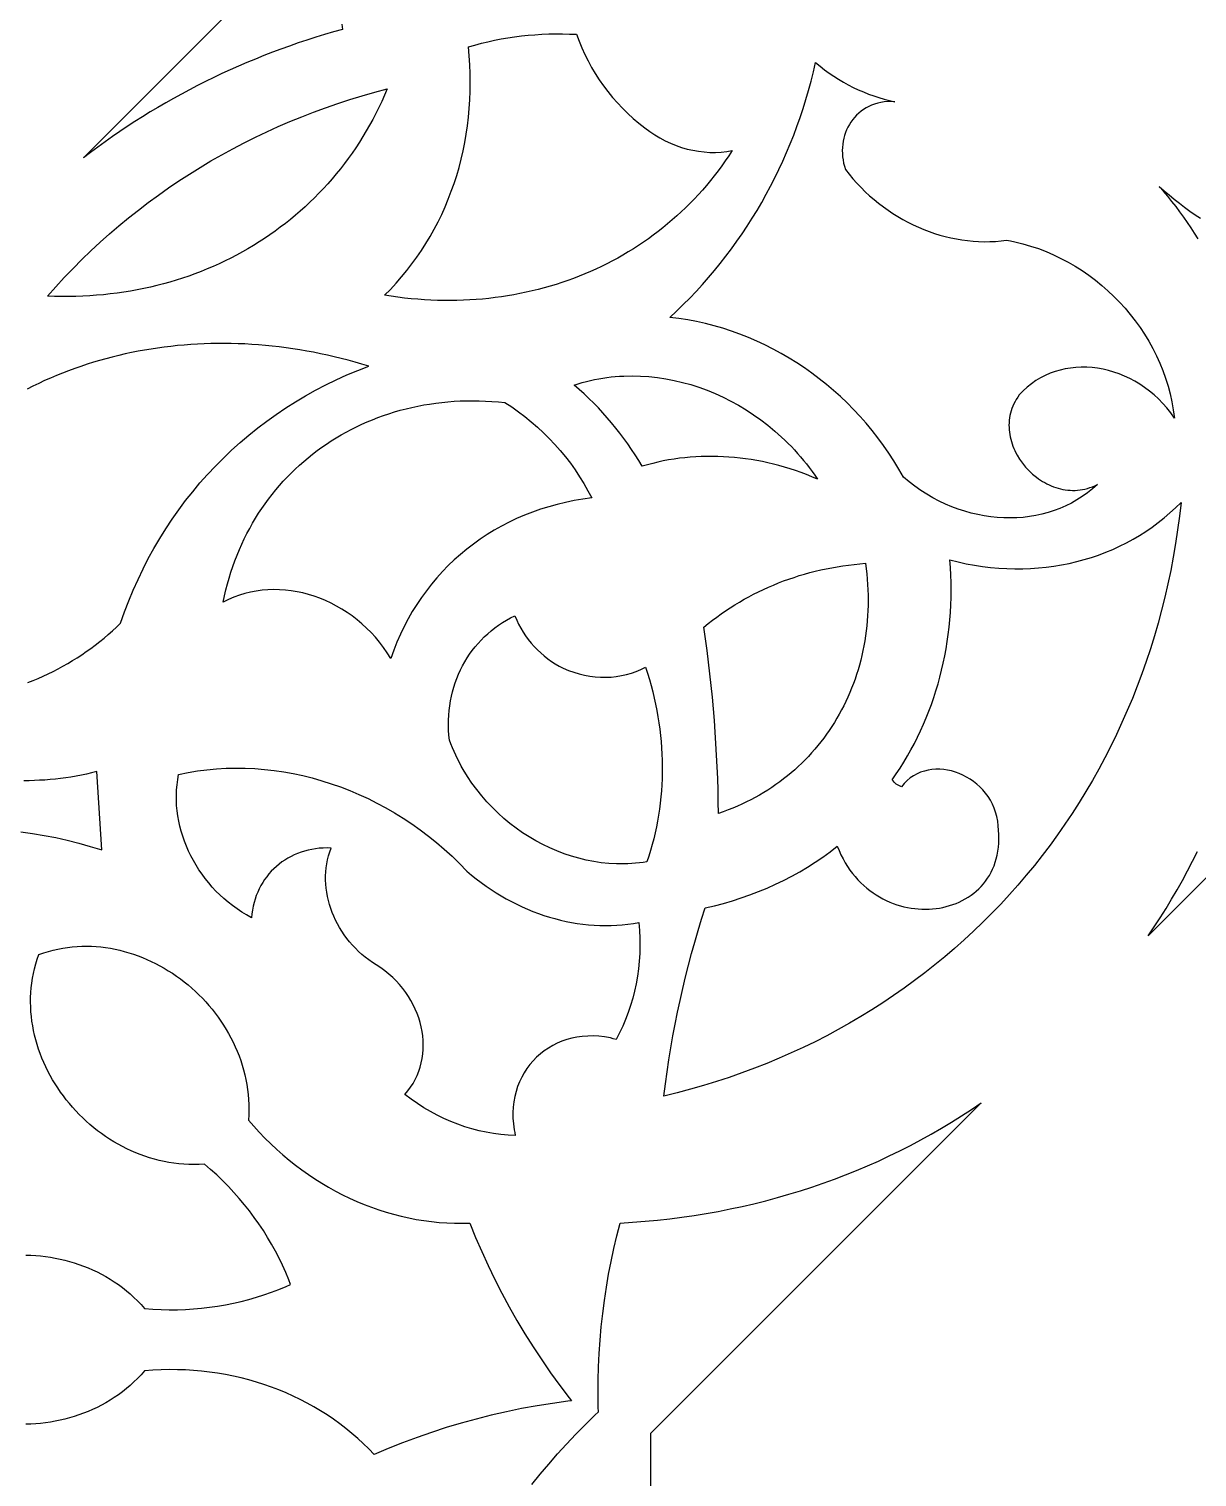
# Model space of a CAD drawing. Extents: x 1908 to 3442, y -299 to 721.
# Drawn here: x 3087.8 to 3132.6, y 263.4 to 319 of the extents above; entities that cross this region are included whole.
import ezdxf

# ---------------------------------------------------------------- set-up
doc = ezdxf.new("R2010")
doc.units = 0
doc.layers.add('BITMAP_LAYER', color=18, linetype='CONTINUOUS')

msp = doc.modelspace()

# ---------------------------------------------------------------- linework, layer by layer
at = {"layer": 'BITMAP_LAYER'}
for points in [[(3099.822, 319.147), (3099.847, 318.946), (3099.505, 318.849), (3099.165, 318.749), (3098.826, 318.645), (3098.489, 318.537), (3098.154, 318.426), (3097.821, 318.31), (3097.489, 318.191), (3097.16, 318.068), (3096.833, 317.941), (3096.507, 317.81), (3096.184, 317.676), (3095.862, 317.538), (3095.543, 317.396), (3095.226, 317.251), (3094.911, 317.102), (3094.598, 316.949), (3094.287, 316.793), (3093.979, 316.633), (3093.672, 316.469), (3093.368, 316.302), (3093.067, 316.131), (3092.767, 315.957), (3092.47, 315.779), (3092.175, 315.598), (3091.883, 315.413), (3091.593, 315.224), (3091.306, 315.032), (3091.021, 314.837), (3090.738, 314.638), (3090.459, 314.435), (3090.181, 314.23), (3089.907, 314.02), (3100.841, 324.954)], [(3159.944, 313.347), (3130.776, 284.179), (3131.008, 284.523), (3131.236, 284.871), (3131.457, 285.223), (3131.673, 285.578), (3131.883, 285.937), (3132.087, 286.3), (3132.285, 286.666), (3132.478, 287.036), (3132.665, 287.41)], [(3132.685, 310.916), (3132.556, 311.128), (3132.422, 311.337), (3132.284, 311.545), (3132.141, 311.75), (3131.994, 311.953), (3131.843, 312.153), (3131.687, 312.351), (3131.527, 312.545), (3131.363, 312.737), (3131.195, 312.927), (3131.385, 312.76), (3131.577, 312.595), (3131.772, 312.435), (3131.97, 312.28), (3132.17, 312.128), (3132.373, 311.981), (3132.578, 311.839), (3132.785, 311.7)], [(3087.779, 293.89), (3087.976, 293.968), (3088.171, 294.05), (3088.365, 294.136), (3088.557, 294.226), (3088.747, 294.32), (3088.935, 294.417), (3089.121, 294.518), (3089.305, 294.623), (3089.487, 294.731), (3089.667, 294.844), (3089.845, 294.96), (3090.02, 295.079), (3090.194, 295.202), (3090.364, 295.329), (3090.533, 295.46), (3090.699, 295.594), (3090.863, 295.732), (3091.024, 295.874), (3091.182, 296.019), (3091.338, 296.168), (3091.488, 296.598), (3091.649, 297.021), (3091.821, 297.438), (3092.004, 297.848), (3092.197, 298.251), (3092.4, 298.647), (3092.614, 299.037), (3092.837, 299.419), (3093.071, 299.793), (3093.314, 300.16), (3093.568, 300.519), (3093.83, 300.871), (3094.102, 301.214), (3094.383, 301.55), (3094.673, 301.877), (3094.973, 302.195), (3095.281, 302.505), (3095.597, 302.807), (3095.923, 303.099), (3096.256, 303.383), (3096.598, 303.657), (3096.948, 303.922), (3097.306, 304.178), (3097.671, 304.424), (3098.045, 304.66), (3098.426, 304.886), (3098.814, 305.102), (3099.209, 305.309), (3099.612, 305.504), (3100.021, 305.69), (3100.438, 305.864), (3100.861, 306.028), (3100.597, 306.109), (3100.332, 306.185), (3100.067, 306.257), (3099.802, 306.326), (3099.537, 306.391), (3099.272, 306.451), (3099.007, 306.508), (3098.742, 306.561), (3098.478, 306.61), (3098.213, 306.655), (3097.948, 306.697), (3097.684, 306.734), (3097.42, 306.768), (3097.156, 306.798), (3096.893, 306.824), (3096.63, 306.846), (3096.367, 306.864), (3096.105, 306.879), (3095.843, 306.89), (3095.582, 306.896), (3095.322, 306.9), (3095.062, 306.899), (3094.802, 306.895), (3094.544, 306.886), (3094.286, 306.874), (3094.028, 306.859), (3093.772, 306.839), (3093.517, 306.816), (3093.262, 306.789), (3093.008, 306.758), (3092.756, 306.724), (3092.504, 306.686), (3092.253, 306.644), (3092.004, 306.598), (3091.755, 306.549), (3091.508, 306.496), (3091.262, 306.439), (3091.017, 306.379), (3090.774, 306.315), (3090.532, 306.247), (3090.291, 306.176), (3090.052, 306.101), (3089.814, 306.022), (3089.577, 305.94), (3089.342, 305.854), (3089.109, 305.764), (3088.877, 305.671), (3088.647, 305.574), (3088.419, 305.473), (3088.192, 305.369), (3087.967, 305.262), (3087.744, 305.15)], [(3087.512, 288.16), (3087.957, 288.101), (3088.401, 288.028), (3088.846, 287.942), (3089.29, 287.844), (3089.733, 287.732), (3090.174, 287.608), (3090.615, 287.471), (3090.419, 290.475), (3090.223, 290.426), (3090.026, 290.381), (3089.829, 290.34), (3089.631, 290.302), (3089.432, 290.268), (3089.233, 290.238), (3089.033, 290.211), (3088.833, 290.188), (3088.632, 290.169), (3088.431, 290.153), (3088.229, 290.141), (3088.027, 290.132), (3087.825, 290.127), (3087.622, 290.126)], [(3087.705, 271.929), (3087.892, 271.923), (3088.08, 271.911), (3088.268, 271.895), (3088.455, 271.873), (3088.641, 271.846), (3088.826, 271.813), (3089.011, 271.776), (3089.194, 271.733), (3089.376, 271.684), (3089.557, 271.631), (3089.736, 271.572), (3089.914, 271.507), (3090.089, 271.437), (3090.263, 271.362), (3090.434, 271.281), (3090.603, 271.195), (3090.769, 271.103), (3090.933, 271.006), (3091.093, 270.903), (3091.251, 270.795), (3091.405, 270.681), (3091.557, 270.561), (3091.704, 270.436), (3091.848, 270.305), (3091.989, 270.169), (3092.125, 270.026), (3092.257, 269.879), (3092.573, 269.854), (3092.887, 269.839), (3093.201, 269.832), (3093.515, 269.834), (3093.827, 269.845), (3094.137, 269.864), (3094.446, 269.892), (3094.754, 269.927), (3095.059, 269.971), (3095.362, 270.024), (3095.663, 270.084), (3095.961, 270.152), (3096.257, 270.229), (3096.549, 270.313), (3096.839, 270.405), (3097.124, 270.505), (3097.407, 270.612), (3097.685, 270.727), (3097.858, 270.804), (3097.789, 270.981), (3097.674, 271.26), (3097.55, 271.535), (3097.419, 271.808), (3097.279, 272.077), (3097.132, 272.344), (3096.977, 272.607), (3096.815, 272.866), (3096.645, 273.121), (3096.467, 273.373), (3096.282, 273.62), (3096.09, 273.862), (3095.891, 274.1), (3095.685, 274.333), (3095.472, 274.562), (3095.252, 274.784), (3095.025, 275.002), (3094.792, 275.214), (3094.552, 275.419), (3094.354, 275.408), (3094.157, 275.404), (3093.961, 275.407), (3093.767, 275.416), (3093.574, 275.432), (3093.382, 275.455), (3093.192, 275.483), (3093.004, 275.518), (3092.818, 275.559), (3092.633, 275.606), (3092.451, 275.659), (3092.27, 275.717), (3092.092, 275.781), (3091.916, 275.85), (3091.743, 275.925), (3091.572, 276.005), (3091.403, 276.09), (3091.238, 276.18), (3091.075, 276.274), (3090.915, 276.374), (3090.757, 276.477), (3090.603, 276.586), (3090.452, 276.698), (3090.305, 276.815), (3090.161, 276.936), (3090.02, 277.06), (3089.883, 277.189), (3089.749, 277.321), (3089.619, 277.457), (3089.493, 277.596), (3089.371, 277.738), (3089.253, 277.884), (3089.139, 278.032), (3089.03, 278.184), (3088.925, 278.338), (3088.824, 278.495), (3088.728, 278.655), (3088.636, 278.816), (3088.549, 278.981), (3088.467, 279.147), (3088.39, 279.315), (3088.318, 279.486), (3088.251, 279.658), (3088.189, 279.831), (3088.133, 280.006), (3088.082, 280.183), (3088.037, 280.361), (3087.997, 280.54), (3087.963, 280.72), (3087.934, 280.901), (3087.912, 281.082), (3087.896, 281.265), (3087.885, 281.448), (3087.881, 281.631), (3087.883, 281.814), (3087.892, 281.998), (3087.907, 282.182), (3087.929, 282.365), (3087.957, 282.548), (3087.993, 282.731), (3088.035, 282.914), (3088.084, 283.095), (3088.14, 283.276), (3088.204, 283.458), (3088.385, 283.522), (3088.566, 283.578), (3088.748, 283.627), (3088.931, 283.669), (3089.114, 283.704), (3089.297, 283.733), (3089.48, 283.755), (3089.664, 283.77), (3089.848, 283.778), (3090.031, 283.781), (3090.214, 283.777), (3090.397, 283.766), (3090.579, 283.75), (3090.761, 283.728), (3090.942, 283.699), (3091.122, 283.665), (3091.301, 283.625), (3091.479, 283.58), (3091.655, 283.529), (3091.831, 283.472), (3092.004, 283.411), (3092.176, 283.344), (3092.347, 283.272), (3092.515, 283.195), (3092.681, 283.113), (3092.845, 283.026), (3093.007, 282.934), (3093.167, 282.838), (3093.324, 282.737), (3093.478, 282.632), (3093.629, 282.522), (3093.778, 282.409), (3093.924, 282.291), (3094.066, 282.169), (3094.205, 282.043), (3094.341, 281.913), (3094.473, 281.779), (3094.601, 281.642), (3094.726, 281.501), (3094.847, 281.357), (3094.964, 281.209), (3095.076, 281.058), (3095.184, 280.904), (3095.288, 280.747), (3095.388, 280.587), (3095.482, 280.424), (3095.572, 280.258), (3095.657, 280.09), (3095.737, 279.919), (3095.811, 279.745), (3095.881, 279.57), (3095.945, 279.391), (3096.003, 279.211), (3096.056, 279.029), (3096.103, 278.844), (3096.144, 278.658), (3096.178, 278.47), (3096.207, 278.28), (3096.23, 278.088), (3096.246, 277.895), (3096.255, 277.701), (3096.258, 277.505), (3096.253, 277.308), (3096.242, 277.11), (3096.448, 276.87), (3096.66, 276.637), (3096.877, 276.41), (3097.1, 276.19), (3097.328, 275.977), (3097.562, 275.771), (3097.8, 275.572), (3098.042, 275.38), (3098.289, 275.195), (3098.541, 275.017), (3098.796, 274.847), (3099.055, 274.685), (3099.318, 274.53), (3099.584, 274.383), (3099.854, 274.243), (3100.127, 274.112), (3100.402, 273.988), (3100.68, 273.872), (3100.961, 273.765), (3101.244, 273.666), (3101.529, 273.575), (3101.815, 273.493), (3102.104, 273.419), (3102.394, 273.354), (3102.685, 273.297), (3102.977, 273.25), (3103.27, 273.211), (3103.563, 273.181), (3103.858, 273.161), (3104.152, 273.149), (3104.446, 273.147), (3104.74, 273.154), (3104.961, 272.606), (3105.195, 272.062), (3105.441, 271.524), (3105.699, 270.99), (3105.97, 270.461), (3106.252, 269.938), (3106.547, 269.42), (3106.853, 268.908), (3107.171, 268.403), (3107.5, 267.904), (3107.841, 267.411), (3108.193, 266.925), (3108.556, 266.446), (3108.644, 266.336), (3108.505, 266.321), (3107.91, 266.239), (3107.317, 266.144), (3106.728, 266.037), (3106.142, 265.917), (3105.56, 265.784), (3104.981, 265.639), (3104.407, 265.481), (3103.837, 265.311), (3103.272, 265.128), (3102.712, 264.933), (3102.157, 264.726), (3101.607, 264.507), (3101.064, 264.276), (3100.861, 264.489), (3100.651, 264.696), (3100.435, 264.896), (3100.212, 265.089), (3099.984, 265.275), (3099.749, 265.455), (3099.509, 265.628), (3099.263, 265.794), (3099.012, 265.953), (3098.756, 266.105), (3098.495, 266.249), (3098.229, 266.386), (3097.959, 266.516), (3097.685, 266.639), (3097.407, 266.754), (3097.124, 266.861), (3096.839, 266.961), (3096.549, 267.053), (3096.257, 267.137), (3095.961, 267.213), (3095.663, 267.282), (3095.362, 267.342), (3095.059, 267.394), (3094.754, 267.439), (3094.446, 267.474), (3094.137, 267.502), (3093.827, 267.521), (3093.515, 267.531), (3093.201, 267.533), (3092.887, 267.527), (3092.573, 267.511), (3092.257, 267.487), (3092.125, 267.34), (3091.989, 267.197), (3091.848, 267.061), (3091.704, 266.93), (3091.557, 266.805), (3091.405, 266.685), (3091.251, 266.571), (3091.093, 266.463), (3090.933, 266.36), (3090.769, 266.263), (3090.603, 266.171), (3090.434, 266.085), (3090.263, 266.004), (3090.089, 265.929), (3089.914, 265.859), (3089.736, 265.794), (3089.557, 265.735), (3089.376, 265.682), (3089.194, 265.633), (3089.011, 265.59), (3088.826, 265.553), (3088.641, 265.52), (3088.455, 265.493), (3088.268, 265.471), (3088.08, 265.455), (3087.892, 265.443), (3087.705, 265.437)], [(3107.122, 263.123), (3107.442, 263.52), (3107.77, 263.912), (3108.107, 264.298), (3108.452, 264.678), (3108.806, 265.053), (3109.169, 265.421), (3109.539, 265.783), (3109.674, 265.91), (3109.668, 266.095), (3109.662, 266.613), (3109.666, 267.13), (3109.68, 267.645), (3109.705, 268.158), (3109.74, 268.669), (3109.785, 269.178), (3109.839, 269.685), (3109.904, 270.189), (3109.98, 270.691), (3110.065, 271.19), (3110.16, 271.686), (3110.265, 272.179), (3110.381, 272.67), (3110.506, 273.156), (3110.985, 273.186), (3111.462, 273.223), (3111.937, 273.267), (3112.409, 273.32), (3112.879, 273.38), (3113.346, 273.448), (3113.811, 273.523), (3114.273, 273.606), (3114.732, 273.696), (3115.189, 273.794), (3115.643, 273.899), (3116.093, 274.012), (3116.541, 274.132), (3116.986, 274.259), (3117.427, 274.394), (3117.865, 274.536), (3118.299, 274.685), (3118.731, 274.841), (3119.158, 275.004), (3119.582, 275.175), (3120.003, 275.352), (3120.419, 275.537), (3120.832, 275.729), (3121.241, 275.927), (3121.646, 276.133), (3122.046, 276.345), (3122.443, 276.565), (3122.835, 276.791), (3123.223, 277.024), (3123.607, 277.264), (3123.986, 277.51), (3124.36, 277.763), (3111.678, 265.081), (3111.678, 247.143)]]:
    msp.add_lwpolyline(points, dxfattribs=at)
for points in [[(3108.298, 318.777), (3108.565, 318.771), (3108.833, 318.76), (3108.929, 318.498), (3109.035, 318.24), (3109.151, 317.986), (3109.276, 317.736), (3109.411, 317.49), (3109.555, 317.25), (3109.708, 317.014), (3109.869, 316.784), (3110.039, 316.559), (3110.218, 316.341), (3110.405, 316.128), (3110.599, 315.923), (3110.801, 315.724), (3111.011, 315.532), (3111.228, 315.347), (3111.452, 315.171), (3111.641, 315.03), (3111.835, 314.901), (3112.034, 314.782), (3112.237, 314.675), (3112.443, 314.579), (3112.653, 314.494), (3112.865, 314.421), (3113.08, 314.359), (3113.296, 314.309), (3113.513, 314.271), (3113.731, 314.245), (3113.948, 314.231), (3114.165, 314.23), (3114.381, 314.241), (3114.596, 314.264), (3114.808, 314.301), (3114.678, 314.1), (3114.543, 313.902), (3114.405, 313.708), (3114.264, 313.517), (3114.12, 313.329), (3113.972, 313.145), (3113.822, 312.963), (3113.668, 312.786), (3113.511, 312.611), (3113.351, 312.44), (3113.188, 312.272), (3113.022, 312.108), (3112.853, 311.947), (3112.681, 311.79), (3112.506, 311.636), (3112.329, 311.485), (3112.149, 311.338), (3111.966, 311.195), (3111.781, 311.055), (3111.593, 310.919), (3111.402, 310.786), (3111.209, 310.657), (3111.014, 310.532), (3110.816, 310.41), (3110.616, 310.292), (3110.413, 310.177), (3110.208, 310.066), (3110.001, 309.959), (3109.792, 309.856), (3109.581, 309.756), (3109.368, 309.661), (3109.152, 309.569), (3108.935, 309.481), (3108.716, 309.396), (3108.495, 309.316), (3108.272, 309.239), (3108.047, 309.167), (3107.82, 309.098), (3107.592, 309.033), (3107.362, 308.972), (3107.131, 308.915), (3106.898, 308.862), (3106.663, 308.813), (3106.427, 308.769), (3106.19, 308.728), (3105.951, 308.691), (3105.711, 308.658), (3105.469, 308.63), (3105.227, 308.605), (3104.983, 308.585), (3104.738, 308.569), (3104.492, 308.557), (3104.244, 308.549), (3103.996, 308.546), (3103.747, 308.547), (3103.497, 308.552), (3103.246, 308.561), (3102.995, 308.575), (3102.742, 308.593), (3102.489, 308.615), (3102.235, 308.642), (3101.981, 308.673), (3101.726, 308.708), (3101.47, 308.748), (3101.694, 308.976), (3101.911, 309.211), (3102.121, 309.451), (3102.323, 309.697), (3102.517, 309.949), (3102.704, 310.206), (3102.882, 310.468), (3103.054, 310.735), (3103.217, 311.008), (3103.372, 311.285), (3103.519, 311.566), (3103.659, 311.852), (3103.79, 312.143), (3103.913, 312.438), (3104.028, 312.736), (3104.135, 313.039), (3104.234, 313.345), (3104.324, 313.655), (3104.406, 313.968), (3104.479, 314.284), (3104.545, 314.604), (3104.601, 314.926), (3104.649, 315.251), (3104.688, 315.579), (3104.719, 315.909), (3104.741, 316.242), (3104.754, 316.576), (3104.758, 316.913), (3104.753, 317.251), (3104.74, 317.592), (3104.717, 317.933), (3104.686, 318.276), (3104.933, 318.348), (3105.183, 318.414), (3105.434, 318.475), (3105.687, 318.53), (3105.942, 318.58), (3106.199, 318.624), (3106.457, 318.663), (3106.716, 318.696), (3106.977, 318.723), (3107.239, 318.745), (3107.502, 318.762), (3107.766, 318.773), (3108.032, 318.778)], [(3118.18, 317.536), (3118.352, 317.402), (3118.528, 317.274), (3118.708, 317.153), (3118.89, 317.037), (3119.076, 316.926), (3119.264, 316.823), (3119.455, 316.725), (3119.648, 316.633), (3119.843, 316.548), (3120.041, 316.469), (3120.24, 316.397), (3120.442, 316.331), (3120.644, 316.273), (3120.849, 316.22), (3121.054, 316.175), (3120.913, 316.18), (3120.776, 316.176), (3120.643, 316.164), (3120.515, 316.144), (3120.392, 316.116), (3120.273, 316.081), (3120.159, 316.039), (3120.05, 315.99), (3119.946, 315.935), (3119.847, 315.874), (3119.753, 315.807), (3119.665, 315.734), (3119.582, 315.657), (3119.504, 315.574), (3119.432, 315.486), (3119.366, 315.395), (3119.305, 315.299), (3119.25, 315.199), (3119.201, 315.096), (3119.158, 314.99), (3119.122, 314.881), (3119.091, 314.769), (3119.067, 314.655), (3119.05, 314.539), (3119.038, 314.422), (3119.034, 314.303), (3119.036, 314.183), (3119.045, 314.062), (3119.061, 313.94), (3119.084, 313.819), (3119.114, 313.697), (3119.151, 313.576), (3119.294, 313.395), (3119.442, 313.218), (3119.595, 313.047), (3119.753, 312.882), (3119.916, 312.722), (3120.083, 312.568), (3120.254, 312.419), (3120.429, 312.277), (3120.609, 312.14), (3120.791, 312.01), (3120.978, 311.886), (3121.167, 311.768), (3121.36, 311.656), (3121.555, 311.551), (3121.753, 311.452), (3121.954, 311.36), (3122.157, 311.274), (3122.362, 311.196), (3122.568, 311.124), (3122.777, 311.059), (3122.987, 311.002), (3123.198, 310.951), (3123.411, 310.908), (3123.624, 310.872), (3123.838, 310.844), (3124.052, 310.823), (3124.267, 310.809), (3124.482, 310.804), (3124.697, 310.806), (3124.912, 310.816), (3125.126, 310.834), (3125.339, 310.861), (3125.495, 310.832), (3125.651, 310.799), (3125.958, 310.725), (3126.262, 310.637), (3126.56, 310.537), (3126.854, 310.425), (3127.143, 310.301), (3127.426, 310.165), (3127.704, 310.018), (3127.975, 309.861), (3128.24, 309.693), (3128.498, 309.514), (3128.749, 309.327), (3128.992, 309.129), (3129.228, 308.923), (3129.456, 308.707), (3129.675, 308.483), (3129.886, 308.252), (3130.087, 308.012), (3130.279, 307.765), (3130.462, 307.511), (3130.634, 307.25), (3130.796, 306.983), (3130.948, 306.71), (3131.088, 306.431), (3131.217, 306.147), (3131.335, 305.858), (3131.441, 305.564), (3131.534, 305.265), (3131.615, 304.963), (3131.683, 304.657), (3131.737, 304.348), (3131.759, 304.192), (3131.778, 304.036), (3131.638, 304.235), (3131.489, 304.424), (3131.332, 304.602), (3131.168, 304.77), (3130.998, 304.928), (3130.821, 305.075), (3130.638, 305.211), (3130.451, 305.337), (3130.259, 305.452), (3130.063, 305.556), (3129.863, 305.649), (3129.661, 305.731), (3129.456, 305.802), (3129.249, 305.861), (3129.041, 305.91), (3128.832, 305.947), (3128.623, 305.972), (3128.414, 305.986), (3128.206, 305.988), (3128, 305.979), (3127.795, 305.958), (3127.593, 305.925), (3127.394, 305.88), (3127.198, 305.823), (3127.007, 305.754), (3126.82, 305.673), (3126.639, 305.579), (3126.463, 305.474), (3126.293, 305.355), (3126.13, 305.225), (3125.975, 305.081), (3125.827, 304.925), (3125.767, 304.841), (3125.712, 304.756), (3125.662, 304.669), (3125.618, 304.582), (3125.578, 304.494), (3125.543, 304.404), (3125.514, 304.315), (3125.488, 304.224), (3125.468, 304.134), (3125.452, 304.042), (3125.441, 303.951), (3125.434, 303.859), (3125.431, 303.768), (3125.432, 303.676), (3125.438, 303.585), (3125.447, 303.494), (3125.461, 303.403), (3125.478, 303.312), (3125.499, 303.223), (3125.523, 303.134), (3125.551, 303.045), (3125.583, 302.958), (3125.618, 302.872), (3125.656, 302.787), (3125.698, 302.702), (3125.742, 302.62), (3125.84, 302.459), (3125.949, 302.304), (3126.069, 302.157), (3126.199, 302.018), (3126.337, 301.888), (3126.484, 301.768), (3126.561, 301.712), (3126.639, 301.658), (3126.719, 301.608), (3126.801, 301.561), (3126.884, 301.516), (3126.968, 301.475), (3127.054, 301.437), (3127.141, 301.403), (3127.23, 301.372), (3127.319, 301.345), (3127.409, 301.321), (3127.501, 301.302), (3127.593, 301.286), (3127.686, 301.274), (3127.779, 301.267), (3127.873, 301.263), (3127.967, 301.265), (3128.062, 301.27), (3128.157, 301.28), (3128.252, 301.295), (3128.348, 301.314), (3128.443, 301.339), (3128.538, 301.368), (3128.633, 301.403), (3128.728, 301.442), (3128.822, 301.487), (3128.636, 301.323), (3128.443, 301.17), (3128.243, 301.028), (3128.037, 300.898), (3127.826, 300.779), (3127.609, 300.671), (3127.387, 300.574), (3127.16, 300.489), (3126.929, 300.414), (3126.695, 300.351), (3126.457, 300.3), (3126.216, 300.259), (3125.973, 300.229), (3125.727, 300.211), (3125.48, 300.204), (3125.231, 300.208), (3124.981, 300.223), (3124.73, 300.249), (3124.479, 300.286), (3124.229, 300.334), (3123.979, 300.393), (3123.73, 300.463), (3123.482, 300.545), (3123.236, 300.637), (3122.992, 300.74), (3122.75, 300.854), (3122.512, 300.979), (3122.276, 301.115), (3122.045, 301.262), (3121.818, 301.42), (3121.595, 301.589), (3121.377, 301.768), (3121.198, 302.083), (3121.011, 302.392), (3120.815, 302.694), (3120.611, 302.99), (3120.398, 303.279), (3120.177, 303.561), (3119.949, 303.836), (3119.713, 304.103), (3119.469, 304.363), (3119.219, 304.616), (3118.961, 304.86), (3118.697, 305.097), (3118.427, 305.326), (3118.15, 305.546), (3117.868, 305.758), (3117.58, 305.961), (3117.287, 306.155), (3116.989, 306.341), (3116.686, 306.517), (3116.378, 306.684), (3116.066, 306.841), (3115.75, 306.989), (3115.429, 307.127), (3115.106, 307.256), (3114.778, 307.374), (3114.448, 307.481), (3114.115, 307.578), (3113.779, 307.665), (3113.441, 307.741), (3113.1, 307.805), (3112.758, 307.859), (3112.414, 307.901), (3112.674, 308.144), (3112.929, 308.391), (3113.179, 308.643), (3113.424, 308.899), (3113.663, 309.16), (3113.897, 309.426), (3114.126, 309.696), (3114.35, 309.97), (3114.568, 310.249), (3114.78, 310.531), (3114.988, 310.818), (3115.189, 311.109), (3115.386, 311.404), (3115.576, 311.703), (3115.761, 312.005), (3115.941, 312.312), (3116.114, 312.622), (3116.282, 312.936), (3116.445, 313.253), (3116.601, 313.574), (3116.752, 313.898), (3116.896, 314.226), (3117.035, 314.557), (3117.168, 314.892), (3117.295, 315.229), (3117.415, 315.57), (3117.53, 315.913), (3117.638, 316.26), (3117.741, 316.61), (3117.837, 316.962), (3117.927, 317.317), (3118.011, 317.675)], [(3101.468, 316.423), (3101.361, 316.187), (3101.25, 315.953), (3101.135, 315.723), (3101.016, 315.496), (3100.893, 315.273), (3100.766, 315.052), (3100.635, 314.835), (3100.5, 314.621), (3100.361, 314.41), (3100.219, 314.202), (3100.073, 313.998), (3099.923, 313.797), (3099.769, 313.6), (3099.612, 313.406), (3099.451, 313.215), (3099.287, 313.028), (3099.12, 312.845), (3098.949, 312.665), (3098.774, 312.488), (3098.597, 312.316), (3098.416, 312.146), (3098.232, 311.981), (3098.044, 311.819), (3097.854, 311.661), (3097.66, 311.507), (3097.464, 311.356), (3097.265, 311.209), (3097.062, 311.066), (3096.857, 310.927), (3096.649, 310.792), (3096.438, 310.661), (3096.225, 310.534), (3096.009, 310.411), (3095.79, 310.291), (3095.569, 310.176), (3095.345, 310.065), (3095.119, 309.958), (3094.89, 309.855), (3094.659, 309.757), (3094.426, 309.662), (3094.19, 309.572), (3093.952, 309.486), (3093.712, 309.405), (3093.47, 309.327), (3093.225, 309.254), (3092.979, 309.186), (3092.731, 309.121), (3092.481, 309.062), (3092.228, 309.006), (3091.974, 308.955), (3091.719, 308.909), (3091.461, 308.867), (3091.202, 308.83), (3090.941, 308.798), (3090.679, 308.77), (3090.415, 308.747), (3090.149, 308.728), (3089.883, 308.714), (3089.614, 308.705), (3089.345, 308.701), (3089.074, 308.702), (3088.802, 308.707), (3088.528, 308.718), (3088.849, 309.078), (3089.176, 309.433), (3089.51, 309.78), (3089.85, 310.121), (3090.196, 310.454), (3090.548, 310.781), (3090.906, 311.101), (3091.271, 311.414), (3091.641, 311.719), (3092.017, 312.017), (3092.398, 312.309), (3092.785, 312.593), (3093.178, 312.869), (3093.576, 313.138), (3093.98, 313.4), (3094.388, 313.655), (3094.802, 313.901), (3095.221, 314.141), (3095.645, 314.372), (3096.074, 314.596), (3096.508, 314.812), (3096.946, 315.02), (3097.389, 315.221), (3097.837, 315.413), (3098.289, 315.598), (3098.745, 315.774), (3099.206, 315.943), (3099.67, 316.103), (3100.139, 316.255), (3100.612, 316.399), (3101.089, 316.535), (3101.57, 316.662)], [(3111.29, 305.649), (3111.613, 305.628), (3111.936, 305.593), (3112.258, 305.544), (3112.58, 305.482), (3112.899, 305.407), (3113.217, 305.319), (3113.532, 305.218), (3113.844, 305.105), (3114.152, 304.978), (3114.457, 304.84), (3114.757, 304.689), (3115.053, 304.527), (3115.344, 304.352), (3115.629, 304.166), (3115.908, 303.968), (3116.181, 303.759), (3116.447, 303.539), (3116.577, 303.425), (3116.705, 303.308), (3116.832, 303.188), (3116.956, 303.066), (3117.078, 302.941), (3117.198, 302.813), (3117.316, 302.683), (3117.432, 302.55), (3117.546, 302.415), (3117.657, 302.277), (3117.766, 302.136), (3117.872, 301.993), (3117.976, 301.848), (3118.077, 301.7), (3117.869, 301.787), (3117.66, 301.87), (3117.45, 301.948), (3117.24, 302.021), (3117.028, 302.09), (3116.817, 302.154), (3116.604, 302.214), (3116.391, 302.269), (3116.178, 302.319), (3115.965, 302.365), (3115.751, 302.406), (3115.537, 302.443), (3115.323, 302.474), (3115.11, 302.502), (3114.896, 302.524), (3114.682, 302.542), (3114.469, 302.555), (3114.256, 302.564), (3114.044, 302.568), (3113.832, 302.567), (3113.621, 302.562), (3113.41, 302.552), (3113.2, 302.537), (3112.991, 302.517), (3112.782, 302.493), (3112.575, 302.464), (3112.369, 302.431), (3112.164, 302.392), (3111.96, 302.349), (3111.757, 302.301), (3111.556, 302.249), (3111.356, 302.192), (3111.225, 302.409), (3111.089, 302.624), (3110.949, 302.837), (3110.804, 303.046), (3110.655, 303.252), (3110.501, 303.456), (3110.344, 303.656), (3110.182, 303.853), (3110.016, 304.047), (3109.846, 304.237), (3109.672, 304.425), (3109.494, 304.608), (3109.312, 304.788), (3109.127, 304.964), (3108.937, 305.137), (3108.744, 305.305), (3108.899, 305.354), (3109.054, 305.4), (3109.211, 305.441), (3109.368, 305.479), (3109.525, 305.513), (3109.684, 305.544), (3109.843, 305.57), (3110.002, 305.593), (3110.162, 305.613), (3110.322, 305.629), (3110.483, 305.641), (3110.644, 305.65), (3110.967, 305.656)], [(3105.096, 304.701), (3105.341, 304.692), (3105.586, 304.679), (3105.834, 304.66), (3106.082, 304.635), (3106.345, 304.463), (3106.603, 304.283), (3106.853, 304.093), (3107.098, 303.896), (3107.335, 303.69), (3107.565, 303.477), (3107.787, 303.256), (3108.002, 303.028), (3108.209, 302.793), (3108.408, 302.551), (3108.598, 302.303), (3108.78, 302.049), (3108.953, 301.788), (3109.117, 301.522), (3109.271, 301.251), (3109.417, 300.974), (3109.077, 300.928), (3108.742, 300.872), (3108.411, 300.804), (3108.085, 300.726), (3107.765, 300.637), (3107.449, 300.538), (3107.139, 300.429), (3106.835, 300.31), (3106.536, 300.18), (3106.243, 300.041), (3105.957, 299.893), (3105.677, 299.735), (3105.403, 299.567), (3105.136, 299.391), (3104.876, 299.205), (3104.624, 299.011), (3104.378, 298.807), (3104.14, 298.596), (3103.91, 298.376), (3103.688, 298.147), (3103.473, 297.911), (3103.267, 297.666), (3103.07, 297.414), (3102.881, 297.154), (3102.701, 296.887), (3102.53, 296.612), (3102.368, 296.331), (3102.216, 296.042), (3102.073, 295.746), (3101.94, 295.443), (3101.817, 295.134), (3101.704, 294.819), (3101.57, 295.033), (3101.427, 295.24), (3101.276, 295.438), (3101.117, 295.628), (3100.951, 295.809), (3100.778, 295.982), (3100.599, 296.146), (3100.414, 296.301), (3100.224, 296.446), (3100.028, 296.583), (3099.828, 296.71), (3099.623, 296.828), (3099.415, 296.936), (3099.203, 297.035), (3098.988, 297.123), (3098.771, 297.202), (3098.551, 297.27), (3098.329, 297.328), (3098.107, 297.376), (3097.883, 297.413), (3097.659, 297.439), (3097.434, 297.454), (3097.21, 297.458), (3096.987, 297.451), (3096.764, 297.433), (3096.544, 297.403), (3096.325, 297.362), (3096.109, 297.309), (3095.895, 297.244), (3095.685, 297.168), (3095.478, 297.079), (3095.275, 296.977), (3095.324, 297.212), (3095.378, 297.445), (3095.437, 297.674), (3095.501, 297.901), (3095.57, 298.125), (3095.644, 298.346), (3095.722, 298.564), (3095.805, 298.779), (3095.893, 298.991), (3095.986, 299.2), (3096.083, 299.405), (3096.184, 299.608), (3096.29, 299.807), (3096.4, 300.003), (3096.515, 300.195), (3096.634, 300.385), (3096.757, 300.57), (3096.884, 300.753), (3097.015, 300.932), (3097.15, 301.107), (3097.289, 301.279), (3097.432, 301.447), (3097.578, 301.611), (3097.728, 301.772), (3097.882, 301.928), (3098.04, 302.082), (3098.201, 302.231), (3098.366, 302.376), (3098.534, 302.517), (3098.705, 302.655), (3098.88, 302.788), (3099.058, 302.917), (3099.239, 303.042), (3099.423, 303.163), (3099.61, 303.28), (3099.8, 303.393), (3099.993, 303.501), (3100.189, 303.605), (3100.388, 303.704), (3100.589, 303.799), (3100.794, 303.89), (3101, 303.976), (3101.21, 304.057), (3101.421, 304.134), (3101.636, 304.206), (3101.852, 304.274), (3102.071, 304.336), (3102.292, 304.394), (3102.515, 304.447), (3102.741, 304.496), (3102.968, 304.539), (3103.197, 304.577), (3103.429, 304.611), (3103.662, 304.639), (3103.897, 304.662), (3104.133, 304.68), (3104.372, 304.693), (3104.612, 304.701), (3104.853, 304.703)], [(3131.974, 300.273), (3131.904, 299.746), (3131.825, 299.223), (3131.736, 298.704), (3131.638, 298.189), (3131.531, 297.678), (3131.414, 297.171), (3131.289, 296.669), (3131.155, 296.171), (3131.012, 295.678), (3130.86, 295.189), (3130.699, 294.704), (3130.53, 294.225), (3130.352, 293.75), (3130.166, 293.28), (3129.971, 292.815), (3129.768, 292.355), (3129.557, 291.901), (3129.337, 291.451), (3129.11, 291.007), (3128.874, 290.568), (3128.631, 290.135), (3128.379, 289.707), (3128.12, 289.285), (3127.853, 288.869), (3127.578, 288.459), (3127.296, 288.054), (3127.006, 287.656), (3126.708, 287.263), (3126.404, 286.877), (3126.092, 286.497), (3125.773, 286.123), (3125.446, 285.756), (3125.113, 285.395), (3124.772, 285.041), (3124.425, 284.694), (3124.071, 284.353), (3123.71, 284.019), (3123.342, 283.692), (3122.968, 283.373), (3122.587, 283.06), (3122.2, 282.754), (3121.806, 282.456), (3121.406, 282.165), (3121, 281.882), (3120.587, 281.606), (3120.168, 281.338), (3119.744, 281.077), (3119.313, 280.824), (3118.877, 280.58), (3118.434, 280.343), (3117.986, 280.114), (3117.533, 279.893), (3117.073, 279.681), (3116.609, 279.477), (3116.138, 279.281), (3115.663, 279.094), (3115.182, 278.915), (3114.696, 278.745), (3114.205, 278.583), (3113.708, 278.431), (3113.207, 278.287), (3112.701, 278.153), (3112.19, 278.027), (3112.248, 278.492), (3112.311, 278.955), (3112.381, 279.416), (3112.455, 279.876), (3112.535, 280.334), (3112.621, 280.791), (3112.712, 281.246), (3112.808, 281.698), (3112.91, 282.149), (3113.017, 282.599), (3113.13, 283.046), (3113.248, 283.491), (3113.372, 283.934), (3113.501, 284.375), (3113.635, 284.814), (3113.775, 285.251), (3114.126, 285.331), (3114.473, 285.421), (3114.816, 285.52), (3115.155, 285.628), (3115.49, 285.745), (3115.82, 285.871), (3116.145, 286.007), (3116.466, 286.151), (3116.782, 286.304), (3117.093, 286.466), (3117.398, 286.636), (3117.698, 286.815), (3117.992, 287.003), (3118.281, 287.199), (3118.563, 287.403), (3118.84, 287.616), (3118.908, 287.447), (3118.982, 287.286), (3119.061, 287.13), (3119.145, 286.98), (3119.234, 286.837), (3119.328, 286.7), (3119.425, 286.57), (3119.527, 286.445), (3119.633, 286.326), (3119.742, 286.214), (3119.855, 286.107), (3119.971, 286.007), (3120.09, 285.913), (3120.212, 285.824), (3120.337, 285.742), (3120.463, 285.665), (3120.592, 285.594), (3120.723, 285.53), (3120.855, 285.471), (3120.989, 285.417), (3121.125, 285.37), (3121.261, 285.328), (3121.398, 285.292), (3121.536, 285.262), (3121.674, 285.237), (3121.812, 285.219), (3121.95, 285.205), (3122.088, 285.197), (3122.225, 285.195), (3122.362, 285.198), (3122.497, 285.207), (3122.632, 285.222), (3122.765, 285.241), (3122.897, 285.266), (3123.026, 285.297), (3123.154, 285.333), (3123.28, 285.374), (3123.403, 285.421), (3123.523, 285.472), (3123.64, 285.529), (3123.755, 285.592), (3123.866, 285.659), (3123.973, 285.732), (3124.076, 285.809), (3124.176, 285.892), (3124.271, 285.98), (3124.362, 286.073), (3124.449, 286.171), (3124.53, 286.274), (3124.606, 286.382), (3124.677, 286.495), (3124.743, 286.613), (3124.802, 286.736), (3124.856, 286.863), (3124.903, 286.996), (3124.945, 287.133), (3124.979, 287.275), (3125.007, 287.422), (3125.027, 287.573), (3125.04, 287.729), (3125.046, 287.89), (3125.044, 288.056), (3125.034, 288.226), (3125.016, 288.4), (3124.997, 288.578), (3124.964, 288.75), (3124.919, 288.916), (3124.863, 289.076), (3124.795, 289.229), (3124.717, 289.375), (3124.63, 289.515), (3124.533, 289.647), (3124.428, 289.771), (3124.316, 289.887), (3124.196, 289.996), (3124.071, 290.095), (3123.94, 290.186), (3123.804, 290.268), (3123.664, 290.341), (3123.52, 290.404), (3123.373, 290.458), (3123.225, 290.501), (3123.075, 290.534), (3122.924, 290.556), (3122.773, 290.567), (3122.622, 290.567), (3122.473, 290.556), (3122.326, 290.533), (3122.182, 290.498), (3122.041, 290.45), (3121.903, 290.39), (3121.771, 290.317), (3121.644, 290.231), (3121.523, 290.132), (3121.409, 290.019), (3121.354, 289.957), (3121.302, 289.892), (3121.25, 289.912), (3121.199, 289.937), (3121.151, 289.965), (3121.105, 289.998), (3121.061, 290.034), (3121.02, 290.073), (3120.982, 290.116), (3120.948, 290.161), (3121.103, 290.385), (3121.253, 290.612), (3121.397, 290.843), (3121.537, 291.077), (3121.67, 291.313), (3121.799, 291.553), (3121.922, 291.796), (3122.039, 292.042), (3122.151, 292.291), (3122.258, 292.542), (3122.359, 292.796), (3122.454, 293.053), (3122.544, 293.312), (3122.628, 293.573), (3122.707, 293.837), (3122.78, 294.103), (3122.847, 294.371), (3122.909, 294.641), (3122.965, 294.913), (3123.015, 295.187), (3123.06, 295.463), (3123.099, 295.741), (3123.132, 296.02), (3123.159, 296.301), (3123.181, 296.583), (3123.196, 296.867), (3123.206, 297.152), (3123.21, 297.438), (3123.208, 297.725), (3123.2, 298.014), (3123.186, 298.303), (3123.166, 298.593), (3123.479, 298.517), (3123.792, 298.45), (3124.104, 298.394), (3124.415, 298.347), (3124.726, 298.31), (3125.036, 298.282), (3125.345, 298.264), (3125.652, 298.256), (3125.957, 298.257), (3126.26, 298.268), (3126.562, 298.289), (3126.861, 298.318), (3127.157, 298.357), (3127.451, 298.405), (3127.742, 298.463), (3128.029, 298.53), (3128.314, 298.606), (3128.594, 298.69), (3128.871, 298.784), (3129.144, 298.887), (3129.413, 298.999), (3129.678, 299.12), (3129.938, 299.249), (3130.193, 299.388), (3130.443, 299.535), (3130.687, 299.69), (3130.927, 299.855), (3131.161, 300.027), (3131.388, 300.209), (3131.61, 300.398), (3131.826, 300.597), (3132.035, 300.803)], [(3119.947, 298.26), (3119.97, 298.056), (3119.989, 297.853), (3120.003, 297.65), (3120.014, 297.448), (3120.02, 297.248), (3120.022, 297.048), (3120.02, 296.849), (3120.014, 296.652), (3120.004, 296.455), (3119.99, 296.26), (3119.973, 296.066), (3119.951, 295.873), (3119.925, 295.682), (3119.895, 295.492), (3119.862, 295.303), (3119.825, 295.116), (3119.783, 294.931), (3119.739, 294.747), (3119.69, 294.564), (3119.638, 294.384), (3119.582, 294.205), (3119.522, 294.027), (3119.459, 293.852), (3119.392, 293.678), (3119.322, 293.507), (3119.248, 293.337), (3119.17, 293.169), (3119.089, 293.004), (3119.005, 292.84), (3118.917, 292.679), (3118.826, 292.52), (3118.731, 292.363), (3118.633, 292.208), (3118.532, 292.056), (3118.427, 291.906), (3118.32, 291.758), (3118.209, 291.613), (3118.094, 291.471), (3117.977, 291.331), (3117.856, 291.194), (3117.733, 291.059), (3117.606, 290.927), (3117.476, 290.798), (3117.343, 290.672), (3117.208, 290.549), (3117.069, 290.428), (3116.927, 290.311), (3116.783, 290.196), (3116.635, 290.085), (3116.485, 289.976), (3116.331, 289.871), (3116.175, 289.769), (3116.017, 289.671), (3115.855, 289.575), (3115.691, 289.483), (3115.524, 289.395), (3115.354, 289.31), (3115.182, 289.228), (3115.007, 289.15), (3114.83, 289.075), (3114.65, 289.005), (3114.467, 288.937), (3114.282, 288.874), (3114.276, 289.319), (3114.265, 289.764), (3114.251, 290.209), (3114.233, 290.655), (3114.212, 291.101), (3114.186, 291.548), (3114.157, 291.994), (3114.123, 292.441), (3114.087, 292.888), (3114.046, 293.336), (3114.001, 293.783), (3113.953, 294.23), (3113.901, 294.678), (3113.845, 295.126), (3113.785, 295.573), (3113.722, 296.021), (3113.884, 296.153), (3114.048, 296.281), (3114.215, 296.406), (3114.384, 296.528), (3114.555, 296.646), (3114.729, 296.761), (3114.905, 296.872), (3115.084, 296.979), (3115.265, 297.084), (3115.447, 297.184), (3115.632, 297.281), (3115.819, 297.375), (3116.008, 297.465), (3116.199, 297.551), (3116.392, 297.633), (3116.587, 297.712), (3116.783, 297.788), (3116.982, 297.859), (3117.182, 297.927), (3117.383, 297.992), (3117.587, 298.052), (3117.792, 298.109), (3117.998, 298.162), (3118.207, 298.211), (3118.416, 298.256), (3118.627, 298.298), (3118.839, 298.335), (3119.053, 298.369), (3119.268, 298.399), (3119.484, 298.425), (3119.701, 298.447), (3119.92, 298.465)], [(3106.537, 296.29), (3106.612, 296.133), (3106.695, 295.979), (3106.784, 295.829), (3106.881, 295.683), (3106.984, 295.542), (3107.093, 295.406), (3107.209, 295.275), (3107.331, 295.149), (3107.458, 295.029), (3107.591, 294.914), (3107.728, 294.806), (3107.871, 294.704), (3108.019, 294.609), (3108.171, 294.521), (3108.327, 294.439), (3108.528, 294.356), (3108.731, 294.284), (3108.935, 294.224), (3109.14, 294.175), (3109.345, 294.138), (3109.55, 294.112), (3109.754, 294.098), (3109.957, 294.095), (3110.159, 294.104), (3110.358, 294.124), (3110.555, 294.156), (3110.749, 294.199), (3110.939, 294.254), (3111.124, 294.32), (3111.306, 294.398), (3111.482, 294.487), (3111.558, 294.25), (3111.629, 294.013), (3111.696, 293.775), (3111.758, 293.537), (3111.815, 293.298), (3111.867, 293.059), (3111.914, 292.82), (3111.957, 292.581), (3111.995, 292.342), (3112.028, 292.104), (3112.056, 291.865), (3112.079, 291.626), (3112.098, 291.388), (3112.112, 291.15), (3112.121, 290.913), (3112.125, 290.676), (3112.124, 290.439), (3112.119, 290.204), (3112.109, 289.969), (3112.094, 289.735), (3112.074, 289.501), (3112.049, 289.269), (3112.02, 289.038), (3111.985, 288.808), (3111.946, 288.579), (3111.903, 288.351), (3111.854, 288.125), (3111.8, 287.899), (3111.742, 287.676), (3111.679, 287.454), (3111.611, 287.233), (3111.538, 287.015), (3111.393, 286.992), (3111.246, 286.973), (3111.1, 286.958), (3110.954, 286.946), (3110.807, 286.938), (3110.66, 286.934), (3110.367, 286.936), (3110.075, 286.951), (3109.784, 286.981), (3109.494, 287.024), (3109.206, 287.08), (3108.92, 287.149), (3108.637, 287.23), (3108.357, 287.324), (3108.08, 287.43), (3107.808, 287.548), (3107.54, 287.677), (3107.276, 287.818), (3107.018, 287.969), (3106.766, 288.132), (3106.52, 288.305), (3106.28, 288.488), (3106.048, 288.681), (3105.823, 288.884), (3105.605, 289.096), (3105.396, 289.318), (3105.196, 289.549), (3105.004, 289.788), (3104.822, 290.036), (3104.651, 290.291), (3104.489, 290.555), (3104.412, 290.69), (3104.338, 290.826), (3104.267, 290.965), (3104.199, 291.105), (3104.134, 291.247), (3104.071, 291.391), (3104.012, 291.536), (3103.956, 291.683), (3103.937, 291.877), (3103.925, 292.069), (3103.92, 292.26), (3103.922, 292.449), (3103.931, 292.636), (3103.947, 292.821), (3103.969, 293.004), (3103.998, 293.185), (3104.033, 293.363), (3104.075, 293.539), (3104.124, 293.712), (3104.178, 293.882), (3104.239, 294.049), (3104.306, 294.213), (3104.379, 294.374), (3104.458, 294.531), (3104.543, 294.685), (3104.634, 294.835), (3104.73, 294.981), (3104.832, 295.122), (3104.94, 295.26), (3105.053, 295.393), (3105.171, 295.522), (3105.295, 295.646), (3105.425, 295.765), (3105.559, 295.879), (3105.698, 295.988), (3105.843, 296.092), (3105.992, 296.19), (3106.147, 296.283), (3106.306, 296.37), (3106.469, 296.451)], [(3096.119, 290.609), (3096.488, 290.592), (3096.858, 290.562), (3097.227, 290.52), (3097.595, 290.466), (3097.963, 290.399), (3098.329, 290.321), (3098.694, 290.23), (3099.056, 290.127), (3099.417, 290.012), (3099.775, 289.886), (3100.131, 289.748), (3100.483, 289.599), (3100.831, 289.438), (3101.176, 289.266), (3101.517, 289.083), (3101.853, 288.888), (3102.185, 288.683), (3102.511, 288.467), (3102.832, 288.24), (3103.148, 288.003), (3103.457, 287.754), (3103.76, 287.496), (3104.057, 287.227), (3104.346, 286.948), (3104.628, 286.659), (3104.806, 286.506), (3104.988, 286.359), (3105.173, 286.218), (3105.361, 286.082), (3105.552, 285.951), (3105.745, 285.826), (3105.941, 285.707), (3106.139, 285.594), (3106.339, 285.486), (3106.541, 285.384), (3106.746, 285.287), (3106.952, 285.197), (3107.159, 285.112), (3107.369, 285.034), (3107.579, 284.961), (3107.791, 284.894), (3108.004, 284.834), (3108.218, 284.779), (3108.432, 284.731), (3108.647, 284.689), (3108.863, 284.653), (3109.079, 284.623), (3109.295, 284.6), (3109.512, 284.583), (3109.728, 284.573), (3109.944, 284.569), (3110.16, 284.571), (3110.375, 284.58), (3110.59, 284.596), (3110.803, 284.618), (3111.016, 284.647), (3111.228, 284.682), (3111.251, 284.382), (3111.264, 284.084), (3111.266, 283.788), (3111.257, 283.493), (3111.238, 283.2), (3111.209, 282.91), (3111.169, 282.623), (3111.12, 282.338), (3111.06, 282.057), (3110.989, 281.78), (3110.909, 281.506), (3110.819, 281.236), (3110.719, 280.97), (3110.608, 280.709), (3110.488, 280.452), (3110.358, 280.201), (3110.245, 280.23), (3110.133, 280.256), (3109.91, 280.296), (3109.69, 280.321), (3109.474, 280.333), (3109.262, 280.33), (3109.054, 280.315), (3108.851, 280.287), (3108.653, 280.246), (3108.461, 280.194), (3108.274, 280.129), (3108.094, 280.053), (3107.921, 279.967), (3107.755, 279.869), (3107.596, 279.762), (3107.446, 279.645), (3107.303, 279.518), (3107.17, 279.382), (3107.045, 279.237), (3106.931, 279.084), (3106.826, 278.924), (3106.731, 278.755), (3106.647, 278.58), (3106.574, 278.397), (3106.513, 278.209), (3106.463, 278.014), (3106.426, 277.813), (3106.402, 277.608), (3106.39, 277.397), (3106.393, 277.182), (3106.409, 276.962), (3106.422, 276.851), (3106.439, 276.739), (3106.46, 276.626), (3106.484, 276.513), (3106.205, 276.526), (3105.925, 276.551), (3105.647, 276.588), (3105.369, 276.637), (3105.092, 276.698), (3104.818, 276.77), (3104.545, 276.853), (3104.275, 276.947), (3104.007, 277.053), (3103.743, 277.169), (3103.482, 277.296), (3103.225, 277.434), (3102.973, 277.582), (3102.725, 277.741), (3102.482, 277.91), (3102.245, 278.089), (3102.36, 278.225), (3102.465, 278.366), (3102.559, 278.512), (3102.643, 278.663), (3102.716, 278.818), (3102.78, 278.977), (3102.833, 279.139), (3102.876, 279.305), (3102.909, 279.473), (3102.933, 279.642), (3102.946, 279.814), (3102.95, 279.987), (3102.945, 280.161), (3102.93, 280.335), (3102.905, 280.509), (3102.872, 280.683), (3102.829, 280.856), (3102.777, 281.027), (3102.716, 281.197), (3102.646, 281.365), (3102.568, 281.53), (3102.481, 281.692), (3102.385, 281.851), (3102.28, 282.006), (3102.167, 282.157), (3102.046, 282.303), (3101.917, 282.444), (3101.779, 282.579), (3101.634, 282.708), (3101.48, 282.832), (3101.319, 282.948), (3101.149, 283.057), (3101.002, 283.151), (3100.86, 283.251), (3100.723, 283.356), (3100.592, 283.465), (3100.466, 283.58), (3100.345, 283.698), (3100.23, 283.821), (3100.12, 283.948), (3100.016, 284.079), (3099.918, 284.213), (3099.825, 284.35), (3099.739, 284.49), (3099.659, 284.633), (3099.585, 284.779), (3099.517, 284.926), (3099.455, 285.076), (3099.401, 285.227), (3099.352, 285.38), (3099.31, 285.534), (3099.275, 285.689), (3099.247, 285.845), (3099.226, 286.002), (3099.212, 286.158), (3099.205, 286.315), (3099.205, 286.472), (3099.212, 286.628), (3099.227, 286.783), (3099.249, 286.938), (3099.279, 287.091), (3099.317, 287.243), (3099.362, 287.394), (3099.415, 287.542), (3099.262, 287.546), (3099.111, 287.542), (3098.963, 287.532), (3098.817, 287.515), (3098.674, 287.492), (3098.533, 287.462), (3098.396, 287.426), (3098.261, 287.383), (3098.13, 287.335), (3098.002, 287.281), (3097.878, 287.221), (3097.757, 287.155), (3097.641, 287.084), (3097.528, 287.008), (3097.42, 286.926), (3097.315, 286.839), (3097.216, 286.748), (3097.12, 286.651), (3097.03, 286.55), (3096.945, 286.444), (3096.864, 286.334), (3096.789, 286.22), (3096.72, 286.101), (3096.655, 285.978), (3096.597, 285.852), (3096.544, 285.722), (3096.498, 285.588), (3096.457, 285.45), (3096.423, 285.31), (3096.395, 285.166), (3096.374, 285.019), (3096.36, 284.869), (3096.17, 284.975), (3095.986, 285.088), (3095.807, 285.207), (3095.633, 285.333), (3095.465, 285.465), (3095.303, 285.602), (3095.147, 285.746), (3094.997, 285.894), (3094.854, 286.048), (3094.716, 286.206), (3094.585, 286.369), (3094.461, 286.536), (3094.343, 286.707), (3094.232, 286.881), (3094.129, 287.059), (3094.032, 287.241), (3093.943, 287.425), (3093.861, 287.612), (3093.786, 287.802), (3093.719, 287.993), (3093.66, 288.187), (3093.609, 288.382), (3093.566, 288.578), (3093.531, 288.776), (3093.505, 288.975), (3093.487, 289.174), (3093.477, 289.373), (3093.476, 289.573), (3093.484, 289.772), (3093.501, 289.971), (3093.527, 290.17), (3093.563, 290.367), (3093.923, 290.441), (3094.285, 290.502), (3094.649, 290.549), (3095.015, 290.583), (3095.382, 290.605), (3095.75, 290.613)]]:
    msp.add_lwpolyline(points, close=True, dxfattribs=at)

doc.saveas('drawing.dxf')
